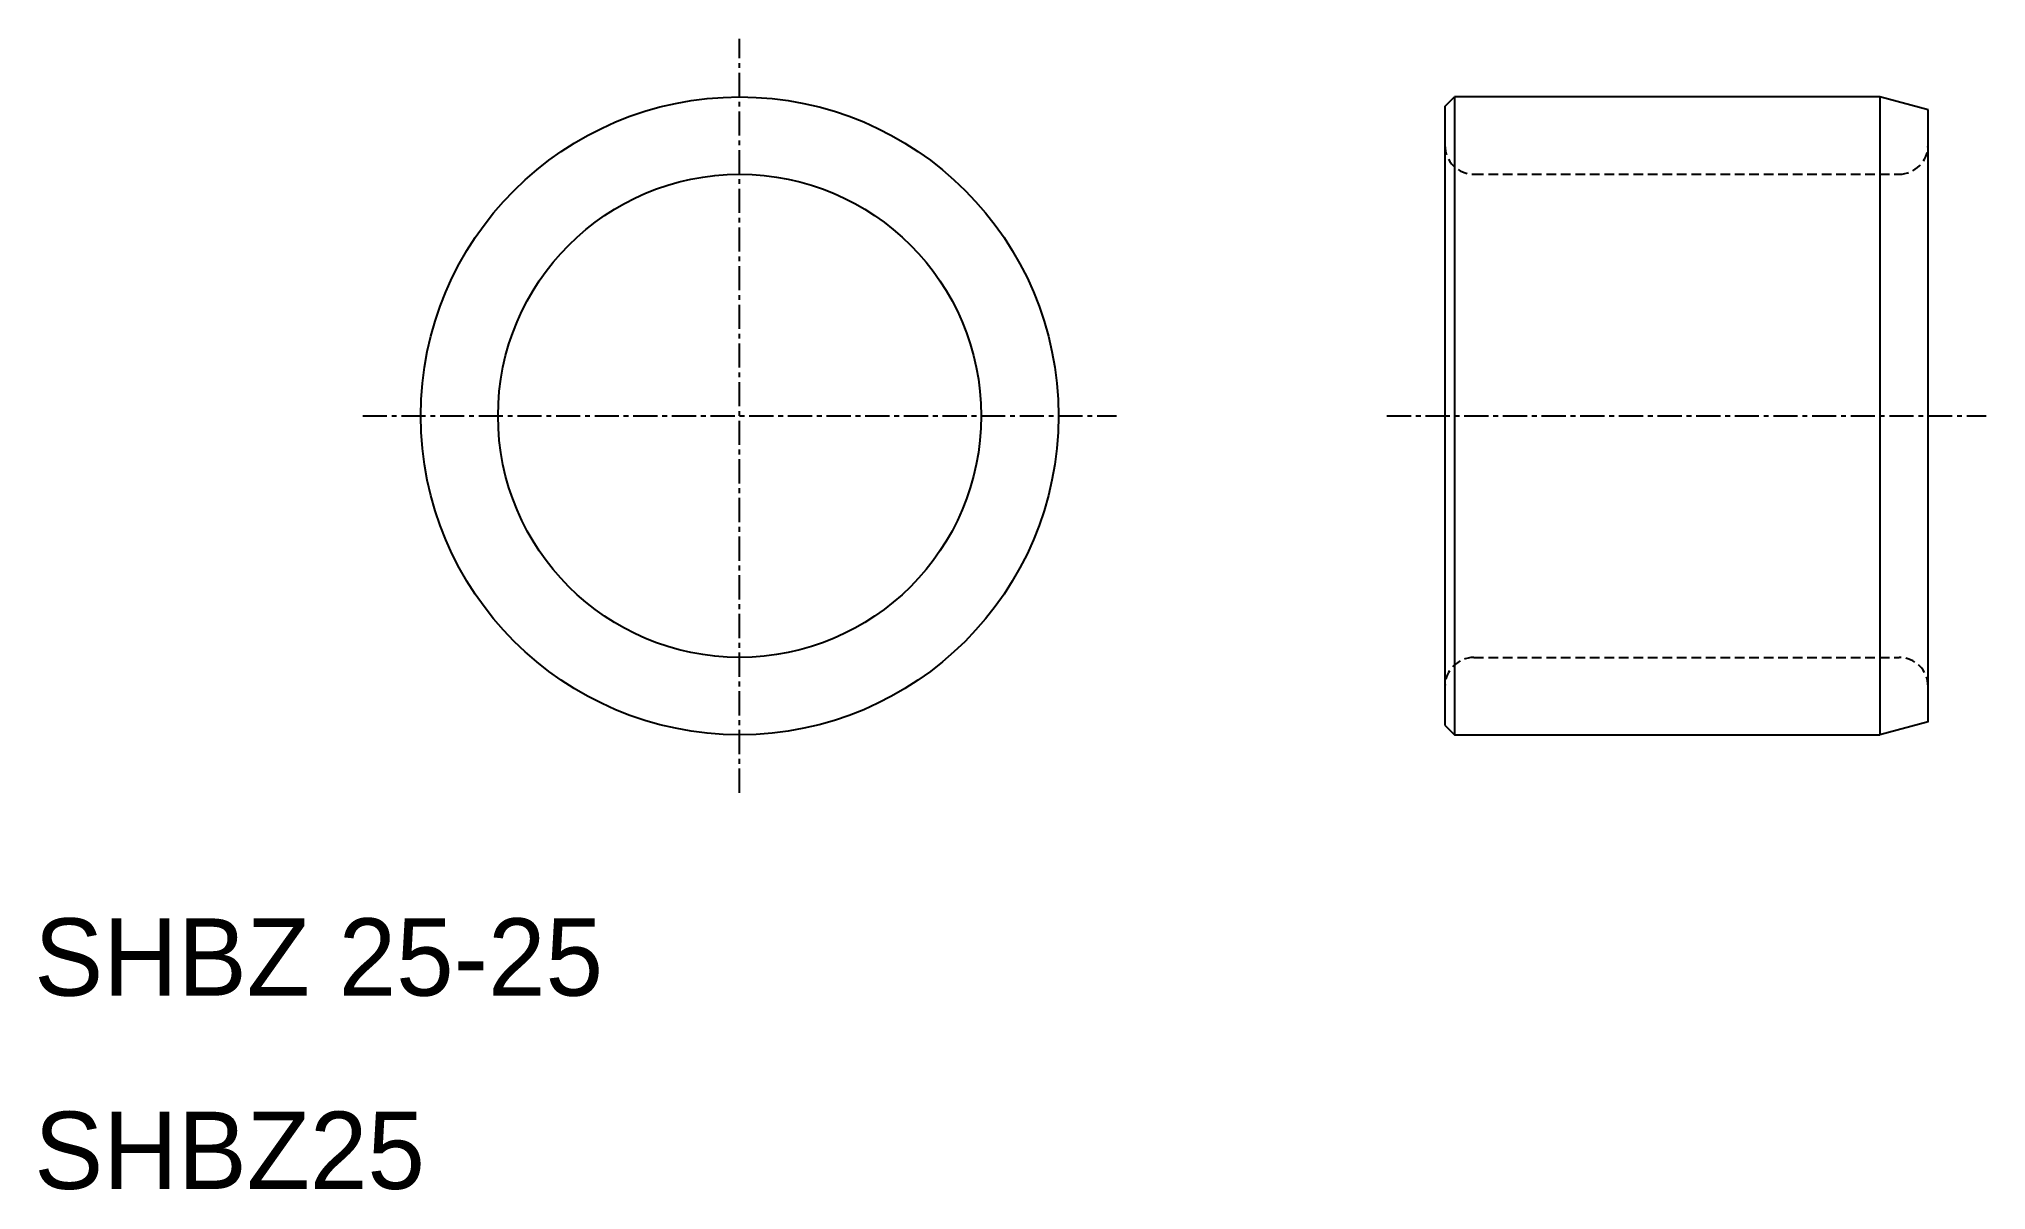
# Model space of a CAD drawing. Extents: x 10 to 111, y 10 to 69.
import ezdxf

# ---------------------------------------------------------------- set-up
doc = ezdxf.new("R2010")
doc.units = 0
doc.linetypes.add('CENTER', pattern=[2, 1.25, -0.25, 0.25, -0.25])
doc.linetypes.add('DASHED', pattern=[0.75, 0.5, -0.25])
doc.layers.get('0').update_dxf_attribs({"linetype": 'CONTINUOUS'})
doc.layers.add('CENTER', color=1, linetype='CENTER')

msp = doc.modelspace()

# ---------------------------------------------------------------- linework, layer by layer
at = {"color": 7, "linetype": 'CONTINUOUS'}
for p, q in [((83, 66), (83.5, 66.5)), ((83.5, 66.5), (83.5, 33.5)), ((105.5, 66.5), (83.5, 66.5)), ((105.5, 66.5), (105.5, 33.5)), ((108, 65.83), (105.5, 66.5)), ((83, 66), (83, 34)), ((108, 34.17), (108, 65.83)), ((83, 34), (83.5, 33.5)), ((83.5, 33.5), (105.5, 33.5)), ((108, 34.17), (105.5, 33.5))]:
    msp.add_line(p, q, dxfattribs=at)
at = {"color": 3, "linetype": 'DASHED'}
for p, q in [((84.5, 62.5), (106.5, 62.5)), ((84.5, 37.5), (106.5, 37.5))]:
    msp.add_line(p, q, dxfattribs=at)
at = {"color": 7, "linetype": 'CONTINUOUS'}
for radius in [16.5, 12.5]:
    msp.add_circle((46.5, 50), radius, dxfattribs=at)
at = {"color": 3, "linetype": 'DASHED'}
for centre, start, end in [((84.5, 64), 180, 270), ((106.5, 64), 270, 0), ((84.5, 36), 90, 180), ((106.5, 36), 0, 90)]:
    msp.add_arc(centre, 1.5, start, end, dxfattribs=at)
at = {"layer": 'CENTER', "color": 1, "linetype": 'CENTER'}
for p, q in [((46.5, 30.5), (46.5, 69.5)), ((27, 50), (66, 50)), ((80, 50), (111, 50))]:
    msp.add_line(p, q, dxfattribs=at)

# ---------------------------------------------------------------- texts
at = {"color": 7, "linetype": 'CONTINUOUS'}
for s, p in [('SHBZ 25-25', (10, 20)), ('SHBZ25', (10, 10))]:
    msp.add_text(s, height=4, dxfattribs=at).set_placement(p)

doc.saveas('drawing.dxf')
